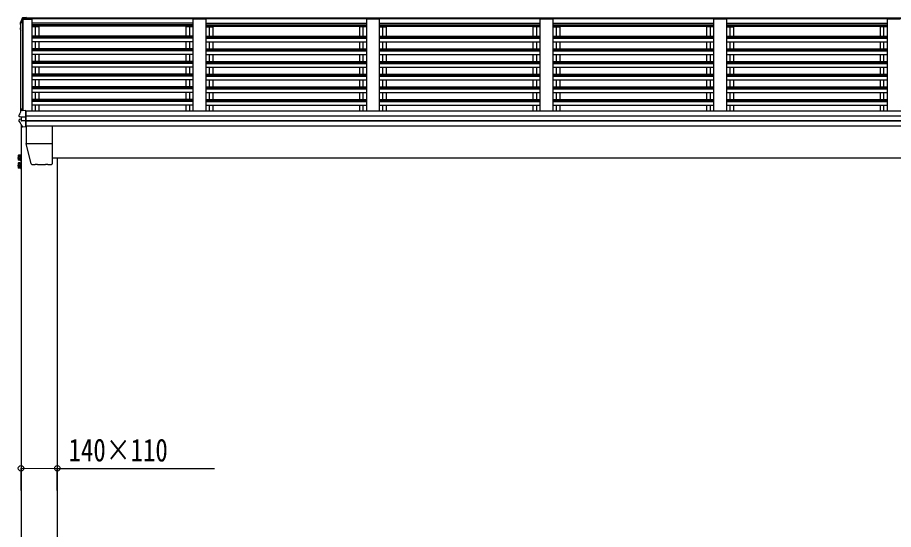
# Model space of a CAD drawing. Units: millimetres, scale not verified. Extents: x -27500 to 27500, y -20000 to 20000.
# Drawn here: x 4033 to 7414, y 11270 to 13247 of the extents above; entities that cross this region are included whole.
import ezdxf
from ezdxf.enums import TextEntityAlignment as Align

# ---------------------------------------------------------------- set-up
doc = ezdxf.new("R2010")
doc.units = ezdxf.units.MM
doc.header["$LTSCALE"] = 100
doc.layers.add('0-2_YKK_A1', color=4, linetype='Continuous')
doc.layers.add('0-4_YKK_N1', color=2, linetype='Continuous')
doc.styles.add('ＭＳ ゴシック', font='')
doc.styles.get('ＭＳ ゴシック').set_extended_font_data('MS Gothic')

msp = doc.modelspace()

# ---------------------------------------------------------------- linework, layer by layer
at = {"layer": '0-2_YKK_A1'}
for p, q in [((4043, 13225.2), (4043, 13221.2)), ((4045.5, 12886.1), (4045.5, 13223.9)), ((4052.3, 13241.2), (4053.5, 13241.3)), ((4067.5, 13247.2), (4053.3, 13246.4)), ((4053.7, 13241.5), (4053.3, 13244)), ((4053.5, 13241.3), (4053.3, 13242.8)), ((4053.6, 12887.3), (4053.6, 13241.1)), ((4064.5, 13242.1), (4053.7, 13241.5)), ((4053.7, 13241.5), (4053.7, 13241.1)), ((4053.7, 13241.1), (4064.5, 13241.1)), ((4054.2, 12887.4), (4054.2, 13241.1)), ((9424.5, 13244.4), (4064.5, 13244.4)), ((4064.5, 13244.4), (4064.5, 13241.1)), ((4064.5, 13244.4), (4067.5, 13244.4)), ((9424.5, 13242.1), (4064.5, 13242.1)), ((4064.5, 13241), (4089.5, 13241)), ((4067.5, 13247.2), (4067.5, 13247.2)), ((4067.5, 13247.2), (4067.5, 13244.8)), ((4067.5, 13244.4), (4067.5, 13244.8)), ((4089.5, 12884.8), (4089.5, 13241)), ((4709.5, 13225.6), (4089.5, 13225.6)), ((4709.5, 13241), (4709.5, 12886.2)), ((4759.5, 13241), (4709.5, 13241)), ((4709.5, 13241), (4709.5, 12886.2)), ((4759.5, 13241), (4759.5, 12886.2)), ((4759.5, 13241), (4759.5, 12886.2)), ((4759.5, 13225.6), (5379.5, 13225.6)), ((5379.5, 13241), (5379.5, 12886.2)), ((5429.5, 13241), (5379.5, 13241)), ((5379.5, 13241), (5379.5, 12886.2)), ((5429.5, 13241), (5429.5, 12886.2)), ((5429.5, 13241), (5429.5, 12886.2)), ((5429.5, 13225.6), (6049.5, 13225.6)), ((6049.5, 13241), (6049.5, 12886.2)), ((6099.5, 13241), (6049.5, 13241)), ((6049.5, 13241), (6049.5, 12886.2)), ((6099.5, 13241), (6099.5, 12886.2)), ((6099.5, 13241), (6099.5, 12886.2)), ((6099.5, 13225.6), (6719.5, 13225.6)), ((6719.5, 13241), (6719.5, 12886.2)), ((6769.5, 13241), (6719.5, 13241)), ((6719.5, 13241), (6719.5, 12886.2)), ((6769.5, 13241), (6769.5, 12886.2)), ((6769.5, 13241), (6769.5, 12886.2)), ((6769.5, 13225.6), (7389.5, 13225.6)), ((7389.5, 13241), (7389.5, 12886.2)), ((7439.5, 13241), (7389.5, 13241)), ((7389.5, 13241), (7389.5, 12886.2)), ((4042.6, 13206.2), (4042.6, 13202.2)), ((4042.7, 13206.6), (4042.7, 13206.5)), ((4045.5, 13203.8), (4043.7, 13203.5)), ((4044.1, 13219.9), (4045.5, 13219.6)), ((4045.5, 13207.8), (4044.4, 13207.7)), ((4044.6, 13202.1), (4045.5, 13202.3)), ((4045.5, 13221.5), (4044.9, 13221.6)), ((4045.5, 13221.1), (4044.9, 13221.3)), ((4709.5, 13219.2), (4089.5, 13219.2)), ((4709.5, 13217.2), (4089.5, 13217.2)), ((4709.5, 13213.5), (4089.5, 13213.5)), ((4116.5, 13211.1), (4089.5, 13211.1)), ((4102.5, 13175.3), (4102.5, 13211.1)), ((4116.5, 13175.3), (4116.5, 13211.1)), ((4709.5, 13211.1), (4682.5, 13211.1)), ((4682.5, 13211.1), (4682.5, 13175.3)), ((4696.5, 13211.1), (4696.5, 13175.3)), ((4759.5, 13219.2), (5379.5, 13219.2)), ((4759.5, 13217.2), (5379.5, 13217.2)), ((4759.5, 13213.5), (5379.5, 13213.5)), ((4759.5, 13211.1), (4786.5, 13211.1)), ((4772.5, 13211.1), (4772.5, 13175.3)), ((4786.5, 13211.1), (4786.5, 13175.3)), ((5379.5, 13211.1), (5352.5, 13211.1)), ((5352.5, 13211.1), (5352.5, 13175.3)), ((5366.5, 13211.1), (5366.5, 13175.3)), ((5429.5, 13219.2), (6049.5, 13219.2)), ((5429.5, 13217.2), (6049.5, 13217.2)), ((5429.5, 13213.5), (6049.5, 13213.5)), ((5429.5, 13211.1), (5456.5, 13211.1)), ((5442.5, 13211.1), (5442.5, 13175.3)), ((5456.5, 13211.1), (5456.5, 13175.3)), ((6049.5, 13211.1), (6022.5, 13211.1)), ((6022.5, 13211.1), (6022.5, 13175.3)), ((6036.5, 13211.1), (6036.5, 13175.3)), ((6099.5, 13219.2), (6719.5, 13219.2)), ((6099.5, 13217.2), (6719.5, 13217.2)), ((6099.5, 13213.5), (6719.5, 13213.5)), ((6099.5, 13211.1), (6126.5, 13211.1)), ((6112.5, 13211.1), (6112.5, 13175.3)), ((6126.5, 13211.1), (6126.5, 13175.3)), ((6719.5, 13211.1), (6692.5, 13211.1)), ((6692.5, 13211.1), (6692.5, 13175.3)), ((6706.5, 13211.1), (6706.5, 13175.3)), ((6769.5, 13219.2), (7389.5, 13219.2)), ((6769.5, 13217.2), (7389.5, 13217.2)), ((6769.5, 13213.5), (7389.5, 13213.5)), ((6769.5, 13211.1), (6796.5, 13211.1)), ((6782.5, 13211.1), (6782.5, 13175.3)), ((6796.5, 13211.1), (6796.5, 13175.3)), ((7389.5, 13211.1), (7362.5, 13211.1)), ((7362.5, 13211.1), (7362.5, 13175.3)), ((7376.5, 13211.1), (7376.5, 13175.3)), ((4709.5, 13175.3), (4089.5, 13175.3)), ((4709.5, 13171.6), (4089.5, 13171.6)), ((4709.5, 13167.9), (4089.5, 13167.9)), ((4759.5, 13175.3), (5379.5, 13175.3)), ((4759.5, 13171.6), (5379.5, 13171.6)), ((4759.5, 13167.9), (5379.5, 13167.9)), ((5429.5, 13175.3), (6049.5, 13175.3)), ((5429.5, 13171.6), (6049.5, 13171.6)), ((5429.5, 13167.9), (6049.5, 13167.9)), ((6099.5, 13175.3), (6719.5, 13175.3)), ((6099.5, 13171.6), (6719.5, 13171.6)), ((6099.5, 13167.9), (6719.5, 13167.9)), ((6769.5, 13175.3), (7389.5, 13175.3)), ((6769.5, 13171.6), (7389.5, 13171.6)), ((6769.5, 13167.9), (7389.5, 13167.9)), ((4709.5, 13152.9), (4089.5, 13152.9)), ((4709.5, 13126.4), (4089.5, 13126.4)), ((4709.5, 13122.8), (4089.5, 13122.8)), ((4102.5, 13126.4), (4102.5, 13152.9)), ((4116.5, 13126.4), (4116.5, 13152.9)), ((4682.5, 13152.9), (4682.5, 13126.4)), ((4696.5, 13152.9), (4696.5, 13126.4)), ((4759.5, 13152.9), (5379.5, 13152.9)), ((4759.5, 13126.4), (5379.5, 13126.4)), ((4759.5, 13122.8), (5379.5, 13122.8)), ((4772.5, 13152.9), (4772.5, 13126.4)), ((4786.5, 13152.9), (4786.5, 13126.4)), ((5352.5, 13152.9), (5352.5, 13126.4)), ((5366.5, 13152.9), (5366.5, 13126.4)), ((5429.5, 13152.9), (6049.5, 13152.9)), ((5429.5, 13126.4), (6049.5, 13126.4)), ((5429.5, 13122.8), (6049.5, 13122.8)), ((5442.5, 13152.9), (5442.5, 13126.4)), ((5456.5, 13152.9), (5456.5, 13126.4)), ((6022.5, 13152.9), (6022.5, 13126.4)), ((6036.5, 13152.9), (6036.5, 13126.4)), ((6099.5, 13152.9), (6719.5, 13152.9)), ((6099.5, 13126.4), (6719.5, 13126.4)), ((6099.5, 13122.8), (6719.5, 13122.8)), ((6112.5, 13152.9), (6112.5, 13126.4)), ((6126.5, 13152.9), (6126.5, 13126.4)), ((6692.5, 13152.9), (6692.5, 13126.4)), ((6706.5, 13152.9), (6706.5, 13126.4)), ((6769.5, 13152.9), (7389.5, 13152.9)), ((6769.5, 13126.4), (7389.5, 13126.4)), ((6769.5, 13122.8), (7389.5, 13122.8)), ((6782.5, 13152.9), (6782.5, 13126.4)), ((6796.5, 13152.9), (6796.5, 13126.4)), ((7362.5, 13152.9), (7362.5, 13126.4)), ((7376.5, 13152.9), (7376.5, 13126.4)), ((4709.5, 13119), (4089.5, 13119)), ((4709.5, 13104.1), (4089.5, 13104.1)), ((4102.5, 13077.6), (4102.5, 13104.1)), ((4116.5, 13077.6), (4116.5, 13104.1)), ((4682.5, 13104.1), (4682.5, 13077.6)), ((4696.5, 13104.1), (4696.5, 13077.6)), ((4759.5, 13119), (5379.5, 13119)), ((4759.5, 13104.1), (5379.5, 13104.1)), ((4772.5, 13104.1), (4772.5, 13077.6)), ((4786.5, 13104.1), (4786.5, 13077.6)), ((5352.5, 13104.1), (5352.5, 13077.6)), ((5366.5, 13104.1), (5366.5, 13077.6)), ((5429.5, 13119), (6049.5, 13119)), ((5429.5, 13104.1), (6049.5, 13104.1)), ((5442.5, 13104.1), (5442.5, 13077.6)), ((5456.5, 13104.1), (5456.5, 13077.6)), ((6022.5, 13104.1), (6022.5, 13077.6)), ((6036.5, 13104.1), (6036.5, 13077.6)), ((6099.5, 13119), (6719.5, 13119)), ((6099.5, 13104.1), (6719.5, 13104.1)), ((6112.5, 13104.1), (6112.5, 13077.6)), ((6126.5, 13104.1), (6126.5, 13077.6)), ((6692.5, 13104.1), (6692.5, 13077.6)), ((6706.5, 13104.1), (6706.5, 13077.6)), ((6769.5, 13119), (7389.5, 13119)), ((6769.5, 13104.1), (7389.5, 13104.1)), ((6782.5, 13104.1), (6782.5, 13077.6)), ((6796.5, 13104.1), (6796.5, 13077.6)), ((7362.5, 13104.1), (7362.5, 13077.6)), ((7376.5, 13104.1), (7376.5, 13077.6)), ((4709.5, 13077.6), (4089.5, 13077.6)), ((4709.5, 13074), (4089.5, 13074)), ((4709.5, 13070.2), (4089.5, 13070.2)), ((4709.5, 13055.3), (4089.5, 13055.3)), ((4102.5, 13028.7), (4102.5, 13055.3)), ((4116.5, 13028.7), (4116.5, 13055.3)), ((4682.5, 13055.3), (4682.5, 13028.7)), ((4696.5, 13055.3), (4696.5, 13028.7)), ((4759.5, 13077.6), (5379.5, 13077.6)), ((4759.5, 13074), (5379.5, 13074)), ((4759.5, 13070.2), (5379.5, 13070.2)), ((4759.5, 13055.3), (5379.5, 13055.3)), ((4772.5, 13055.3), (4772.5, 13028.7)), ((4786.5, 13055.3), (4786.5, 13028.7)), ((5352.5, 13055.3), (5352.5, 13028.7)), ((5366.5, 13055.3), (5366.5, 13028.7)), ((5429.5, 13077.6), (6049.5, 13077.6)), ((5429.5, 13074), (6049.5, 13074)), ((5429.5, 13070.2), (6049.5, 13070.2)), ((5429.5, 13055.3), (6049.5, 13055.3)), ((5442.5, 13055.3), (5442.5, 13028.7)), ((5456.5, 13055.3), (5456.5, 13028.7)), ((6022.5, 13055.3), (6022.5, 13028.7)), ((6036.5, 13055.3), (6036.5, 13028.7)), ((6099.5, 13077.6), (6719.5, 13077.6)), ((6099.5, 13074), (6719.5, 13074)), ((6099.5, 13070.2), (6719.5, 13070.2)), ((6099.5, 13055.3), (6719.5, 13055.3)), ((6112.5, 13055.3), (6112.5, 13028.7)), ((6126.5, 13055.3), (6126.5, 13028.7)), ((6692.5, 13055.3), (6692.5, 13028.7)), ((6706.5, 13055.3), (6706.5, 13028.7)), ((6769.5, 13077.6), (7389.5, 13077.6)), ((6769.5, 13074), (7389.5, 13074)), ((6769.5, 13070.2), (7389.5, 13070.2)), ((6769.5, 13055.3), (7389.5, 13055.3)), ((6782.5, 13055.3), (6782.5, 13028.7)), ((6796.5, 13055.3), (6796.5, 13028.7)), ((7362.5, 13055.3), (7362.5, 13028.7)), ((7376.5, 13055.3), (7376.5, 13028.7)), ((4709.5, 13028.7), (4089.5, 13028.7)), ((4709.5, 13025.1), (4089.5, 13025.1)), ((4709.5, 13021.3), (4089.5, 13021.3)), ((4759.5, 13028.7), (5379.5, 13028.7)), ((4759.5, 13025.1), (5379.5, 13025.1)), ((4759.5, 13021.3), (5379.5, 13021.3)), ((5429.5, 13028.7), (6049.5, 13028.7)), ((5429.5, 13025.1), (6049.5, 13025.1)), ((5429.5, 13021.3), (6049.5, 13021.3)), ((6099.5, 13028.7), (6719.5, 13028.7)), ((6099.5, 13025.1), (6719.5, 13025.1)), ((6099.5, 13021.3), (6719.5, 13021.3)), ((6769.5, 13028.7), (7389.5, 13028.7)), ((6769.5, 13025.1), (7389.5, 13025.1)), ((6769.5, 13021.3), (7389.5, 13021.3)), ((4709.5, 13006.4), (4089.5, 13006.4)), ((4102.5, 12979.8), (4102.5, 13006.4)), ((4116.5, 12979.8), (4116.5, 13006.4)), ((4682.5, 13006.4), (4682.5, 12979.8)), ((4696.5, 13006.4), (4696.5, 12979.8)), ((4759.5, 13006.4), (5379.5, 13006.4)), ((4772.5, 13006.4), (4772.5, 12979.8)), ((4786.5, 13006.4), (4786.5, 12979.8)), ((5352.5, 13006.4), (5352.5, 12979.8)), ((5366.5, 13006.4), (5366.5, 12979.8)), ((5429.5, 13006.4), (6049.5, 13006.4)), ((5442.5, 13006.4), (5442.5, 12979.8)), ((5456.5, 13006.4), (5456.5, 12979.8)), ((6022.5, 13006.4), (6022.5, 12979.8)), ((6036.5, 13006.4), (6036.5, 12979.8)), ((6099.5, 13006.4), (6719.5, 13006.4)), ((6112.5, 13006.4), (6112.5, 12979.8)), ((6126.5, 13006.4), (6126.5, 12979.8)), ((6692.5, 13006.4), (6692.5, 12979.8)), ((6706.5, 13006.4), (6706.5, 12979.8)), ((6769.5, 13006.4), (7389.5, 13006.4)), ((6782.5, 13006.4), (6782.5, 12979.8)), ((6796.5, 13006.4), (6796.5, 12979.8)), ((7362.5, 13006.4), (7362.5, 12979.8)), ((7376.5, 13006.4), (7376.5, 12979.8)), ((4709.5, 12979.8), (4089.5, 12979.8)), ((4709.5, 12976.2), (4089.5, 12976.2)), ((4709.5, 12972.4), (4089.5, 12972.4)), ((4709.5, 12957.5), (4089.5, 12957.5)), ((4102.5, 12930.9), (4102.5, 12957.5)), ((4116.5, 12930.9), (4116.5, 12957.5)), ((4682.5, 12957.5), (4682.5, 12930.9)), ((4696.5, 12957.5), (4696.5, 12930.9)), ((4759.5, 12979.8), (5379.5, 12979.8)), ((4759.5, 12976.2), (5379.5, 12976.2)), ((4759.5, 12972.4), (5379.5, 12972.4)), ((4759.5, 12957.5), (5379.5, 12957.5)), ((4772.5, 12957.5), (4772.5, 12930.9)), ((4786.5, 12957.5), (4786.5, 12930.9)), ((5352.5, 12957.5), (5352.5, 12930.9)), ((5366.5, 12957.5), (5366.5, 12930.9)), ((5429.5, 12979.8), (6049.5, 12979.8)), ((5429.5, 12976.2), (6049.5, 12976.2)), ((5429.5, 12972.4), (6049.5, 12972.4)), ((5429.5, 12957.5), (6049.5, 12957.5)), ((5442.5, 12957.5), (5442.5, 12930.9)), ((5456.5, 12957.5), (5456.5, 12930.9)), ((6022.5, 12957.5), (6022.5, 12930.9)), ((6036.5, 12957.5), (6036.5, 12930.9)), ((6099.5, 12979.8), (6719.5, 12979.8)), ((6099.5, 12976.2), (6719.5, 12976.2)), ((6099.5, 12972.4), (6719.5, 12972.4)), ((6099.5, 12957.5), (6719.5, 12957.5)), ((6112.5, 12957.5), (6112.5, 12930.9)), ((6126.5, 12957.5), (6126.5, 12930.9)), ((6692.5, 12957.5), (6692.5, 12930.9)), ((6706.5, 12957.5), (6706.5, 12930.9)), ((6769.5, 12979.8), (7389.5, 12979.8)), ((6769.5, 12976.2), (7389.5, 12976.2)), ((6769.5, 12972.4), (7389.5, 12972.4)), ((6769.5, 12957.5), (7389.5, 12957.5)), ((6782.5, 12957.5), (6782.5, 12930.9)), ((6796.5, 12957.5), (6796.5, 12930.9)), ((7362.5, 12957.5), (7362.5, 12930.9)), ((7376.5, 12957.5), (7376.5, 12930.9)), ((4709.5, 12930.9), (4089.5, 12930.9)), ((4709.5, 12927.3), (4089.5, 12927.3)), ((4709.5, 12923.5), (4089.5, 12923.5)), ((4759.5, 12930.9), (5379.5, 12930.9)), ((4759.5, 12927.3), (5379.5, 12927.3)), ((4759.5, 12923.5), (5379.5, 12923.5)), ((5429.5, 12930.9), (6049.5, 12930.9)), ((5429.5, 12927.3), (6049.5, 12927.3)), ((5429.5, 12923.5), (6049.5, 12923.5)), ((6099.5, 12930.9), (6719.5, 12930.9)), ((6099.5, 12927.3), (6719.5, 12927.3)), ((6099.5, 12923.5), (6719.5, 12923.5)), ((6769.5, 12930.9), (7389.5, 12930.9)), ((6769.5, 12927.3), (7389.5, 12927.3)), ((6769.5, 12923.5), (7389.5, 12923.5)), ((4064.5, 12887.5), (4064.5, 12887.9)), ((4064.5, 12886.8), (4064.5, 12887.5)), ((4064.5, 12864.6), (4064.5, 12886.8)), ((9424.5, 12886.2), (4064.5, 12886.2)), ((4064.5, 12884.8), (4064.5, 12827.2)), ((4709.5, 12908.6), (4089.5, 12908.6)), ((4102.5, 12886.2), (4102.5, 12908.6)), ((4116.5, 12886.2), (4116.5, 12908.6)), ((4682.5, 12908.6), (4682.5, 12886.2)), ((4696.5, 12908.6), (4696.5, 12886.2)), ((4759.5, 12908.6), (5379.5, 12908.6)), ((4772.5, 12908.6), (4772.5, 12886.2)), ((4786.5, 12908.6), (4786.5, 12886.2)), ((5352.5, 12908.6), (5352.5, 12886.2)), ((5366.5, 12908.6), (5366.5, 12886.2)), ((5429.5, 12908.6), (6049.5, 12908.6)), ((5442.5, 12908.6), (5442.5, 12886.2)), ((5456.5, 12908.6), (5456.5, 12886.2)), ((6022.5, 12908.6), (6022.5, 12886.2)), ((6036.5, 12908.6), (6036.5, 12886.2)), ((6099.5, 12908.6), (6719.5, 12908.6)), ((6112.5, 12908.6), (6112.5, 12886.2)), ((6126.5, 12908.6), (6126.5, 12886.2)), ((6692.5, 12908.6), (6692.5, 12886.2)), ((6706.5, 12908.6), (6706.5, 12886.2)), ((6769.5, 12908.6), (7389.5, 12908.6)), ((6782.5, 12908.6), (6782.5, 12886.2)), ((6796.5, 12908.6), (6796.5, 12886.2)), ((7362.5, 12908.6), (7362.5, 12886.2)), ((7376.5, 12908.6), (7376.5, 12886.2)), ((4039.5, 12845.9), (4039.5, 12852.4)), ((4039.9, 12864.5), (4039.9, 12871)), ((4047.5, 12854.8), (4040.3, 12853.4)), ((4040.8, 12863.5), (4040.7, 12863.5)), ((4040.8, 12863.5), (4040.8, 12863.5)), ((4048.1, 12862.5), (4041.7, 12863.3)), ((4047.5, 12862.6), (4047.5, 12848.8)), ((4064.5, 12862.5), (4049.7, 12862.4)), ((9424.5, 12866.6), (4064.5, 12866.6)), ((9424.5, 12865.7), (4064.5, 12865.7)), ((4064.5, 12863.4), (4064.5, 12864.6)), ((4064.5, 12862.5), (4064.5, 12863.4)), ((4064.5, 12848.7), (4064.5, 12862.5)), ((4046.5, 12834.1), (4046.5, 10154.3)), ((4064.5, 12848.7), (4049.7, 12848.9)), ((4052.1, 12825.5), (4052.1, 12825.4)), ((4064.5, 12824.4), (4052.9, 12825)), ((4064.5, 12846.8), (4064.5, 12848.7)), ((9424.5, 12848.5), (4064.5, 12848.5)), ((4064.5, 12845.3), (4064.5, 12846.8)), ((9424.5, 12846.5), (4064.5, 12846.5)), ((4064.5, 12824.8), (4064.5, 12845.3)), ((9424.5, 12827.2), (4064.5, 12827.2)), ((4064.5, 12824.4), (4064.5, 12824.8)), ((4066, 12827.2), (4066, 12760.6)), ((4167, 12827.2), (4167, 12682.8)), ((4066, 12760.6), (4167, 12760.6)), ((4085.5, 12682.2), (4066, 12760.5)), ((4035.4, 12714.2), (4036.2, 12715.5)), ((4042.4, 12715.5), (4036.2, 12715.5)), ((4042.4, 12715.5), (4042.4, 12695.9)), ((4032.9, 12705.7), (4046.5, 12705.7)), ((4035.4, 12714.2), (4035.4, 12697.2)), ((4035.4, 12697.2), (4036.2, 12695.9)), ((4035.4, 12684.3), (4036.2, 12685.6)), ((4035.4, 12684.3), (4035.4, 12667.3)), ((4042.4, 12710.6), (4036.2, 12710.6)), ((4042.4, 12700.8), (4036.2, 12700.8)), ((4042.4, 12695.9), (4036.2, 12695.9)), ((4042.4, 12685.6), (4036.2, 12685.6)), ((4044.9, 12714.4), (4042.4, 12714.4)), ((4044.9, 12706.4), (4042.4, 12706.4)), ((4044.9, 12704.9), (4042.4, 12704.9)), ((4042.4, 12696.9), (4044.9, 12696.9)), ((4042.4, 12685.6), (4042.4, 12666)), ((4044.9, 12684.5), (4042.4, 12684.5)), ((4044.9, 12714.4), (4044.9, 12696.9)), ((4044.9, 12684.5), (4044.9, 12667)), ((9322, 12704.3), (4167, 12704.3)), ((4186.5, 12704.3), (4186.5, 10154.3)), ((4032.9, 12675.8), (4046.5, 12675.8)), ((4035.4, 12667.3), (4036.2, 12666)), ((4042.4, 12680.7), (4036.2, 12680.7)), ((4042.4, 12670.9), (4036.2, 12670.9)), ((4042.4, 12666), (4036.2, 12666)), ((4044.9, 12676.5), (4042.4, 12676.5)), ((4044.9, 12675), (4042.4, 12675)), ((4042.4, 12667), (4044.9, 12667)), ((4088, 12680.3), (4100.5, 12680.3)), ((4101.5, 12680.4), (4100.5, 12680.3)), ((4101.5, 12680.4), (4109.5, 12680.4)), ((4110.5, 12680.3), (4109.5, 12680.4)), ((4110.5, 12680.3), (4140.5, 12680.3)), ((4141.5, 12680.4), (4140.5, 12680.3)), ((4141.5, 12680.4), (4149.5, 12680.4)), ((4150.5, 12680.3), (4149.5, 12680.4)), ((4150.5, 12680.3), (4164.5, 12680.3))]:
    msp.add_line(p, q, dxfattribs=at)
for points in [[(4050.7, 13245.2), (4046.4, 13234.6), (4043.1, 13225.7), (4043, 13225.4), (4043, 13225.3)], [(4043, 13225.3), (4043, 13225.2), (4043, 13225.2)], [(4050.7, 13241.7), (4049.7, 13239.2), (4048.7, 13236.7), (4047.7, 13234.2), (4046.8, 13231.7), (4045.8, 13229.2), (4044.9, 13226.7), (4044, 13224.1), (4043.1, 13221.6)], [(4067.5, 13244.8), (4053.3, 13244), (4053.3, 13242.8), (4052.2, 13242.7)], [(4053.6, 13241.1), (4053.5, 13241.6), (4053.5, 13241.3)], [(4042.7, 13206.6), (4042.6, 13206.4), (4042.6, 13206.3)], [(4042.8, 13201.6), (4044.3, 13199), (4045.5, 13196.9)], [(4047.9, 12892.1), (4046.8, 12889.5), (4045.8, 12886.9), (4044.8, 12884.3), (4043.8, 12881.7), (4042.8, 12879.1), (4041.9, 12876.5), (4040.9, 12873.9), (4040, 12871.3)], [(4064.5, 12887.9), (4050.5, 12887.2), (4050.5, 12892.8), (4048.7, 12892.7)], [(4040, 12871.3), (4039.9, 12871.1), (4039.9, 12871)], [(4043.3, 12863.2), (4042, 12863.3), (4040.8, 12863.5)], [(4048.1, 12862.5), (4048.3, 12862.5), (4048.4, 12862.5)]]:
    msp.add_lwpolyline(points, dxfattribs=at)
for points in [[(4046.5, 12694.7), (4046.5, 12716.7), (4044.9, 12716.7), (4044.9, 12694.7)], [(4046.5, 12664.8), (4046.5, 12686.8), (4044.9, 12686.8), (4044.9, 12664.8)]]:
    msp.add_lwpolyline(points, close=True, dxfattribs=at)
for centre, radius, start, end in [((4514.4, 13054.7), 498.5, 158.0465, 160.4309), ((4052.9, 13243.9), 2.62, 80.76, 148.1655), ((4052.3, 13241), 1.7, 92.9577, 157.9977), ((4052.3, 13240.9), 0.3, 92.9577, 158.0051), ((4043.9, 13206.3), 1.3, 99.7681, 169.9746), ((4043.9, 13202.2), 1.3, 100.8784, 209.7286), ((4044.3, 13221.2), 1.3, 160.5514, 259.1106), ((4044.4, 13205.4), 2.32, 92.6514, 119.6963), ((4044.7, 13201.8), 0.3, 100.8783, 209.8087), ((4477.3, 13450.5), 499, 209.8533, 210.0959), ((4477.3, 13450.1), 499, 209.8533, 210.0959), ((4045, 13221.6), 0.3, 160.4848, 259.1107), ((4045, 13221.9), 0.3, 212.9359, 259.0461), ((4048.8, 12891.7), 1, 92.9595, 157.9462), ((4040.5, 12852.4), 1, 100.914, 179.9488), ((4040.9, 12864.5), 1, 180, 258.5464), ((4040.5, 12845.9), 1, 180, 210.6785), ((4434.4, 13079.6), 459.1, 210.6756, 213.6164), ((4047.2, 12865.2), 16.4, 271.4128, 274.5169), ((4053, 12826), 1, 213.6194, 266.8927), ((4039.7, 12713.1), 4.34, 145.6157, 214.3843), ((4051.6, 12705.7), 16.2, 162.412, 197.588), ((4039.7, 12698.3), 4.34, 145.6157, 214.3843), ((4039.7, 12683.2), 4.34, 145.6157, 214.3843), ((4051.6, 12675.8), 16.2, 162.412, 197.588), ((4039.7, 12668.4), 4.34, 145.6157, 214.3843)]:
    msp.add_arc(centre, radius, start, end, dxfattribs=at)
for centre, major_axis, ratio, start_param, end_param in [((4048.3, 12870.1), (-9.96, 2.12), 0.734427, 1.735601, 1.860905), ((4048.5, 12849), (1, 0.195), 0.067217, 3.128498, 3.482631), ((4048.3, 12841.3), (9.97, 1.96), 0.736539, 1.29146, 1.416764), ((4066.5, 12760.6), (-0.5, -0.027), 0.995707, 6.230215, 6.473275), ((4088, 12682.8), (-2.17, -1.24), 0.996623, 6.008472, 7.332837), ((4164.5, 12682.8), (-2.21, 1.19), 0.995556, 2.068327, 3.635396)]:
    msp.add_ellipse(centre, major_axis=major_axis, ratio=ratio, start_param=start_param, end_param=end_param, dxfattribs=at)
at = {"layer": '0-4_YKK_N1'}
for p, q in [((4046.5, 11421.2), (4046.6, 11507.7)), ((4186.5, 11420.9), (4186.6, 11507.5))]:
    msp.add_line(p, q, dxfattribs=at)
msp.add_lwpolyline([(4046.6, 11506.7), (4186.6, 11506.5), (4793.9, 11505.6)], dxfattribs=at)
for centre in [(4046.6, 11506.7), (4186.6, 11506.5)]:
    msp.add_circle(centre, 10.6, dxfattribs=at)

# ---------------------------------------------------------------- texts
at = {"layer": '0-4_YKK_N1', "style": 'ＭＳ ゴシック', "width": 0.8}
msp.add_text('140×110', height=87.98, rotation=359.91, dxfattribs=at).set_placement((4229.9, 11507.2), align=Align.BOTTOM_LEFT)

doc.saveas('drawing.dxf')
